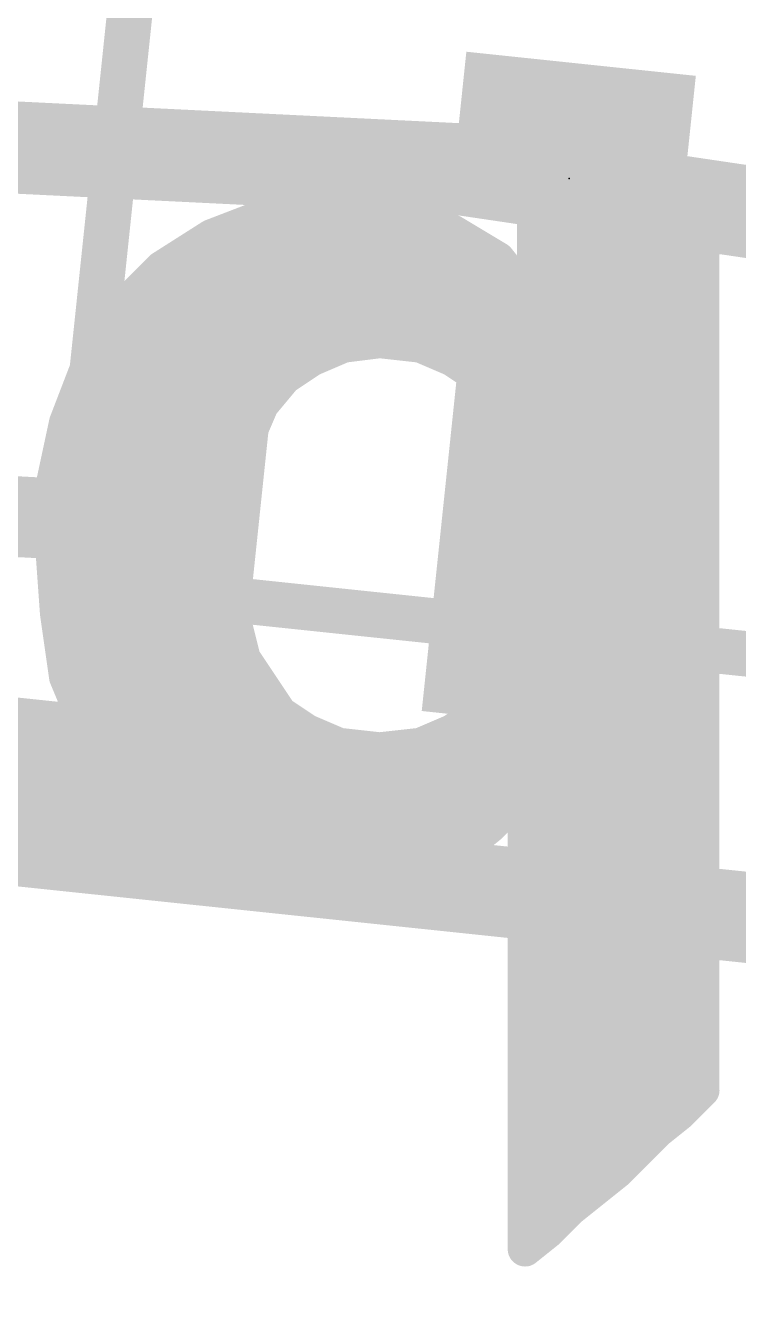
# Model space of a CAD drawing. Extents: x -10 to 92, y -62 to 76.
# Drawn here: x 40.609 to 42.179, y 70.876 to 73.679 of the extents above; entities that cross this region are included whole.
import ezdxf

# ---------------------------------------------------------------- set-up
doc = ezdxf.new("R2010")
doc.units = 0
for name, color, linetype in [('1', 12, 'CONTINUOUS'), ('16', 132, 'CONTINUOUS'), ('20', 53, 'CONTINUOUS'), ('21', 41, 'CONTINUOUS'), ('22', 40, 'CONTINUOUS'), ('23', 53, 'CONTINUOUS'), ('51', 53, 'CONTINUOUS')]:
    doc.layers.add(name, color=color, linetype=linetype)

# ---------------------------------------------------------------- blocks, each defined once
blk = doc.blocks.new('RECT')
blk.add_solid([(-0.5, -0.5), (0.5, -0.5), (-0.5, 0.5), (0.5, 0.5)])

msp = doc.modelspace()

# ---------------------------------------------------------------- linework, layer by layer
at = {"layer": '1'}
for points, const_width in [([(38.1, 76.2, 2.4142), (76.2, 38.1)], 0.2032), ([(76.2, 38.1, 0.4142), (38.1, 76.2)], 0.2032), ([(38.1, 73.533, 2.4142), (73.533, 38.1)], 0.2032), ([(73.533, 38.1, 0.4142), (38.1, 73.533)], 0.2032), ([(40.9191, 72.5364, 1), (40.9237, 72.6252)], 0.0889)]:
    msp.add_lwpolyline(points, format="xyb", dxfattribs=dict(at, const_width=const_width))
at = {"layer": '1', "const_width": 0.1778}
msp.add_lwpolyline([(38.8949, 72.6855), (40.9214, 72.5808)], dxfattribs=at)
at = {"layer": '16', "const_width": 0.2032}
msp.add_lwpolyline([(0, 38.1, 2.4142), (38.1, 76.2)], format="xyb", dxfattribs=at)
at = {"layer": '20', "const_width": 0.2032}
msp.add_lwpolyline([(62.3824, 67.4624, 0.359), (13.8176, 67.4624)], format="xyb", dxfattribs=at)
at = {"layer": '21'}
for points, const_width in [([(38.1, 0, 1), (38.1, 76.2, 1), (38.1, 0)], 0.2032), ([(41.2015, 72.0717, 1), (41.1383, 72.0784)], 0.0635), ([(41.1666, 72.0435, 1), (41.1732, 72.1066)], 0.0635), ([(41.191, 71.9723, 1), (41.1279, 71.9789)], 0.0635), ([(41.1561, 71.944, 1), (41.1628, 72.0072)], 0.0635), ([(41.1279, 71.9789, 1), (41.191, 71.9723)], 0.0635), ([(41.1457, 71.8446, 1), (41.1523, 71.9077)], 0.0635), ([(41.1174, 71.8794, 1), (41.1806, 71.8728)], 0.0635), ([(38.1, 5.334, 1), (38.1, 70.866, 1), (38.1, 5.334)], 0.2032)]:
    msp.add_lwpolyline(points, format="xyb", dxfattribs=dict(at, const_width=const_width))
for points, const_width in [([(40.1754, 72.1796), (41.1699, 72.075)], 0.127), ([(40.2644, 72.0697), (41.1594, 71.9756)], 0.127), ([(41.1699, 72.075), (41.1594, 71.9756)], 0.127), ([(41.149, 71.8761), (40.1545, 71.9807)], 0.127), ([(40.1492, 71.9309), (43.1328, 71.6173)], 0.2), ([(41.1594, 71.9756), (41.149, 71.8761)], 0.127)]:
    msp.add_lwpolyline(points, dxfattribs=dict(at, const_width=const_width))
at = {"layer": '22', "const_width": 0.0762}
for points in [[(41.149, 73.265), (41.019, 73.215)], [(41.309, 73.285), (41.149, 73.265)], [(41.489, 73.255), (41.309, 73.285)], [(41.549, 73.225), (41.489, 73.255)], [(41.779, 73.235), (41.729, 73.245)], [(41.729, 73.245), (41.729, 73.065)], [(41.819, 73.225), (41.779, 73.235)], [(41.019, 73.215), (40.909, 73.145)], [(41.0533, 73.2282), (41.5426, 73.2282)], [(41.649, 73.165), (41.549, 73.225)], [(41.729, 73.2282), (41.8062, 73.2282)], [(41.919, 73.205), (41.819, 73.225)], [(41.959, 73.205), (41.919, 73.205)], [(42.009, 73.195), (41.959, 73.205)], [(42.049, 73.185), (42.009, 73.195)], [(42.099, 73.175), (42.049, 73.185)], [(40.92, 73.152), (41.6594, 73.152)], [(41.729, 73.065), (41.649, 73.165)], [(41.729, 73.152), (42.099, 73.152)], [(42.099, 71.335), (42.099, 73.175)], [(40.909, 73.145), (40.819, 73.055)], [(40.8398, 73.0758), (41.7204, 73.0758)], [(41.729, 73.0758), (42.099, 73.0758)], [(40.819, 73.055), (40.749, 72.935)], [(40.7867, 72.9996), (42.099, 72.9996)], [(41.309, 72.975), (41.389, 72.985)], [(41.389, 72.985), (41.479, 72.975)], [(41.239, 72.945), (41.309, 72.975)], [(41.479, 72.975), (41.549, 72.945)], [(40.749, 72.935), (40.699, 72.805)], [(41.179, 72.905), (41.239, 72.945)], [(41.549, 72.945), (41.609, 72.905)], [(40.7445, 72.9234), (41.2066, 72.9234)], [(41.129, 72.845), (41.179, 72.905)], [(41.5814, 72.9234), (42.099, 72.9234)], [(41.609, 72.905), (41.659, 72.845)], [(40.7152, 72.8472), (41.1308, 72.8472)], [(41.099, 72.775), (41.129, 72.845)], [(41.6572, 72.8472), (42.099, 72.8472)], [(41.659, 72.845), (41.689, 72.775)], [(40.699, 72.805), (40.669, 72.665)], [(40.6917, 72.771), (41.0975, 72.771)], [(41.069, 72.695), (41.099, 72.775)], [(41.689, 72.775), (41.729, 72.615)], [(41.69, 72.771), (42.099, 72.771)], [(40.6754, 72.6948), (41.069, 72.6948)], [(41.049, 72.535), (41.069, 72.695)], [(41.7091, 72.6948), (42.099, 72.6948)], [(40.669, 72.665), (40.669, 72.525)], [(40.669, 72.6186), (41.0595, 72.6186)], [(41.7281, 72.6186), (42.099, 72.6186)], [(41.729, 72.615), (41.729, 72.445)], [(40.669, 72.5424), (41.0499, 72.5424)], [(41.049, 72.535), (40.669, 72.525)], [(40.669, 72.525), (41.049, 72.535)], [(41.059, 72.445), (41.049, 72.535)], [(41.729, 72.5424), (42.099, 72.5424)], [(40.669, 72.525), (40.679, 72.385)], [(40.6732, 72.4662), (41.0566, 72.4662)], [(41.729, 72.4662), (42.099, 72.4662)], [(41.069, 72.365), (41.059, 72.445)], [(41.729, 72.445), (41.689, 72.285)], [(40.6786, 72.39), (41.0659, 72.39)], [(40.679, 72.385), (40.699, 72.245)], [(41.7153, 72.39), (42.099, 72.39)], [(41.089, 72.285), (41.069, 72.365)], [(40.6892, 72.3138), (41.0818, 72.3138)], [(41.6962, 72.3138), (42.099, 72.3138)], [(40.749, 72.125), (41.089, 72.285)], [(41.089, 72.285), (40.749, 72.125)], [(41.169, 72.165), (41.089, 72.285)], [(41.689, 72.285), (41.609, 72.165)], [(40.699, 72.245), (40.749, 72.125)], [(40.7021, 72.2376), (40.9883, 72.2376)], [(40.9883, 72.2376), (41.1206, 72.2376)], [(41.6574, 72.2376), (42.099, 72.2376)], [(40.7338, 72.1614), (40.8264, 72.1614)], [(40.8264, 72.1614), (41.1744, 72.1614)], [(41.229, 72.125), (41.169, 72.165)], [(41.609, 72.165), (41.549, 72.125)], [(41.6036, 72.1614), (42.099, 72.1614)], [(40.749, 72.125), (40.819, 72.015)], [(41.299, 72.095), (41.229, 72.125)], [(41.549, 72.125), (41.479, 72.095)], [(41.389, 72.085), (41.299, 72.095)], [(41.479, 72.095), (41.389, 72.085)], [(40.7743, 72.0852), (41.3872, 72.0852)], [(41.3908, 72.0852), (42.099, 72.0852)], [(40.819, 72.015), (40.909, 71.925)], [(40.825, 72.009), (42.099, 72.009)], [(41.669, 71.955), (41.709, 72.005)], [(41.709, 72.005), (41.709, 70.985)], [(41.629, 71.915), (41.669, 71.955)], [(40.9012, 71.9328), (41.6468, 71.9328)], [(40.909, 71.925), (41.009, 71.855)], [(41.709, 71.9328), (42.099, 71.9328)], [(41.579, 71.875), (41.629, 71.915)], [(41.529, 71.845), (41.579, 71.875)], [(41.0067, 71.8566), (41.5483, 71.8566)], [(41.009, 71.855), (41.139, 71.805)], [(41.409, 71.805), (41.529, 71.845)], [(41.709, 71.8566), (42.099, 71.8566)], [(41.139, 71.805), (41.289, 71.795)], [(41.289, 71.795), (41.349, 71.795)], [(41.349, 71.795), (41.409, 71.805)], [(41.709, 71.7804), (42.099, 71.7804)], [(41.709, 71.7042), (42.099, 71.7042)], [(41.709, 71.628), (42.099, 71.628)], [(41.709, 71.5518), (42.099, 71.5518)], [(41.709, 71.4756), (42.099, 71.4756)], [(41.709, 71.3994), (42.099, 71.3994)], [(42.049, 71.285), (42.099, 71.335)], [(41.709, 71.3232), (42.0872, 71.3232)], [(41.999, 71.245), (42.049, 71.285)], [(41.709, 71.247), (42.0015, 71.247)], [(41.909, 71.155), (41.999, 71.245)], [(41.709, 71.1708), (41.9248, 71.1708)], [(41.809, 71.075), (41.909, 71.155)], [(41.709, 71.0946), (41.8335, 71.0946)], [(41.759, 71.025), (41.809, 71.075)], [(41.709, 70.985), (41.759, 71.025)], [(41.709, 71.0184), (41.7508, 71.0184)]]:
    msp.add_lwpolyline(points, dxfattribs=at)
at = {"layer": '22', "const_width": 0.0381}
for points in [[(41.1466, 73.2839, 1), (41.1514, 73.2461)], [(41.1558, 73.2472, 1), (41.1422, 73.2828)], [(41.3121, 73.3038, 1), (41.3059, 73.2662)], [(41.3114, 73.2661, 1), (41.3066, 73.3039)], [(41.4975, 73.272, 1), (41.4805, 73.238)], [(41.4859, 73.2362, 1), (41.4921, 73.2738)], [(41.748, 73.245, 1), (41.7099, 73.245)], [(41.7327, 73.2637, 1), (41.7253, 73.2263)], [(41.7836, 73.2535, 1), (41.7744, 73.2165)], [(41.0122, 73.2328, 1), (41.0258, 73.1972)], [(41.0292, 73.1989, 1), (41.0088, 73.2311)], [(41.0533, 73.2472, 1), (41.0533, 73.2092)], [(41.5588, 73.2413, 1), (41.5392, 73.2087)], [(41.5405, 73.208, 1), (41.5575, 73.242)], [(41.5426, 73.2092, 1), (41.5426, 73.2472)], [(41.729, 73.2472, 1), (41.729, 73.2092)], [(41.7753, 73.2163, 1), (41.7827, 73.2537)], [(41.8227, 73.2437, 1), (41.8153, 73.2063)], [(41.8062, 73.2092, 1), (41.8062, 73.2472)], [(41.8144, 73.2065, 1), (41.8236, 73.2435)], [(41.919, 73.224, 1), (41.919, 73.186)], [(41.9153, 73.1863, 1), (41.9227, 73.2237)], [(41.9627, 73.2237, 1), (41.9553, 73.1863)], [(41.959, 73.186, 1), (41.959, 73.224)], [(42.0136, 73.2135, 1), (42.0044, 73.1765)], [(42.0053, 73.1763, 1), (42.0127, 73.2137)], [(42.0527, 73.2037, 1), (42.0453, 73.1663)], [(42.0444, 73.1665, 1), (42.0536, 73.2035)], [(40.92, 73.171, 1), (40.92, 73.133)], [(41.6639, 73.1769, 1), (41.6341, 73.1531)], [(41.6392, 73.1487, 1), (41.6588, 73.1813)], [(41.6594, 73.133, 1), (41.6594, 73.171)], [(41.729, 73.171, 1), (41.729, 73.133)], [(42.1181, 73.175, 1), (42.08, 73.175)], [(42.0953, 73.1563, 1), (42.1027, 73.1937)], [(42.099, 73.133, 1), (42.099, 73.171)], [(40.8988, 73.1611, 1), (40.9192, 73.1289)], [(40.9225, 73.1315, 1), (40.8955, 73.1585)], [(40.8398, 73.0948, 1), (40.8398, 73.0568)], [(41.729, 73.0948, 1), (41.729, 73.0568)], [(41.7204, 73.0568, 1), (41.7204, 73.0948)], [(42.099, 73.0568, 1), (42.099, 73.0948)], [(40.8055, 73.0685, 1), (40.8325, 73.0415)], [(40.8355, 73.0454, 1), (40.8025, 73.0646)], [(41.7099, 73.065, 1), (41.748, 73.065)], [(41.7141, 73.0531, 1), (41.7439, 73.0769)], [(40.7867, 73.0186, 1), (40.7867, 72.9806)], [(41.3911, 73.0039, 1), (41.3869, 72.9661)], [(41.3914, 72.9661, 1), (41.3866, 73.0039)], [(42.099, 72.9806, 1), (42.099, 73.0186)], [(41.3066, 72.9939, 1), (41.3114, 72.9561)], [(41.3165, 72.9575, 1), (41.3015, 72.9925)], [(41.4865, 72.9925, 1), (41.4715, 72.9575)], [(41.4769, 72.9561, 1), (41.4811, 72.9939)], [(40.7668, 72.9282, 1), (40.7312, 72.9418)], [(41.2315, 72.9625, 1), (41.2465, 72.9275)], [(41.2496, 72.9291, 1), (41.2284, 72.9609)], [(41.5596, 72.9609, 1), (41.5384, 72.9291)], [(41.5415, 72.9275, 1), (41.5565, 72.9625)], [(40.7445, 72.9424, 1), (40.7445, 72.9044)], [(40.7325, 72.9446, 1), (40.7655, 72.9254)], [(41.1684, 72.9209, 1), (41.1896, 72.8891)], [(41.1936, 72.8928, 1), (41.1644, 72.9172)], [(41.2066, 72.9044, 1), (41.2066, 72.9424)], [(41.5814, 72.9424, 1), (41.5814, 72.9044)], [(41.6236, 72.9172, 1), (41.5944, 72.8928)], [(41.5984, 72.8891, 1), (41.6196, 72.9209)], [(42.099, 72.9044, 1), (42.099, 72.9424)], [(40.7152, 72.8662, 1), (40.7152, 72.8282)], [(41.1465, 72.8375, 1), (41.1115, 72.8525)], [(41.1308, 72.8282, 1), (41.1308, 72.8662)], [(41.6572, 72.8662, 1), (41.6572, 72.8282)], [(41.6765, 72.8525, 1), (41.6415, 72.8375)], [(42.099, 72.8282, 1), (42.099, 72.8662)], [(41.1144, 72.8572, 1), (41.1436, 72.8328)], [(41.6444, 72.8328, 1), (41.6736, 72.8572)], [(40.6812, 72.8118, 1), (40.7168, 72.7982)], [(40.7176, 72.801, 1), (40.6804, 72.809)], [(40.6917, 72.79, 1), (40.6917, 72.752)], [(41.0815, 72.7825, 1), (41.1165, 72.7675)], [(41.1168, 72.7683, 1), (41.0812, 72.7817)], [(41.0975, 72.752, 1), (41.0975, 72.79)], [(41.7075, 72.7796, 1), (41.6705, 72.7704)], [(41.69, 72.79, 1), (41.69, 72.752)], [(41.6715, 72.7675, 1), (41.7065, 72.7825)], [(42.099, 72.752, 1), (42.099, 72.79)], [(40.6754, 72.7138, 1), (40.6754, 72.6758)], [(41.0512, 72.7017, 1), (41.0868, 72.6883)], [(41.0879, 72.6926, 1), (41.0501, 72.6974)], [(41.069, 72.6758, 1), (41.069, 72.7138)], [(41.7091, 72.7138, 1), (41.7091, 72.6758)], [(42.099, 72.6758, 1), (42.099, 72.7138)], [(40.6881, 72.665, 1), (40.65, 72.665)], [(40.6504, 72.669, 1), (40.6876, 72.661)], [(40.669, 72.6376, 1), (40.669, 72.5996)], [(41.0595, 72.5996, 1), (41.0595, 72.6376)], [(41.7281, 72.6376, 1), (41.7281, 72.5996)], [(42.099, 72.5996, 1), (42.099, 72.6376)], [(41.748, 72.615, 1), (41.7099, 72.615)], [(41.7105, 72.6104, 1), (41.7475, 72.6196)], [(40.669, 72.5614, 1), (40.669, 72.5234)], [(41.0679, 72.5371, 1), (41.0301, 72.5329)], [(41.0495, 72.516, 1), (41.0485, 72.554)], [(41.0495, 72.516, 1), (41.0485, 72.554)], [(41.0499, 72.5234, 1), (41.0499, 72.5614)], [(41.729, 72.5614, 1), (41.729, 72.5234)], [(42.099, 72.5234, 1), (42.099, 72.5614)], [(40.6685, 72.544, 1), (40.6695, 72.506)], [(40.688, 72.5264, 1), (40.65, 72.5236)], [(40.6685, 72.544, 1), (40.6695, 72.506)], [(41.0301, 72.5374, 1), (41.0679, 72.5326)], [(40.65, 72.525, 1), (40.6881, 72.525)], [(40.6732, 72.4852, 1), (40.6732, 72.4472)], [(41.0566, 72.4472, 1), (41.0566, 72.4852)], [(41.729, 72.4852, 1), (41.729, 72.4472)], [(42.099, 72.4472, 1), (42.099, 72.4852)], [(41.0779, 72.4474, 1), (41.0401, 72.4426)], [(41.0401, 72.4429, 1), (41.0779, 72.4471)], [(41.7099, 72.445, 1), (41.748, 72.445)], [(41.7475, 72.4404, 1), (41.7105, 72.4496)], [(40.6786, 72.409, 1), (40.6786, 72.371)], [(40.6979, 72.3877, 1), (40.6601, 72.3823)], [(40.66, 72.3836, 1), (40.698, 72.3864)], [(41.0659, 72.371, 1), (41.0659, 72.409)], [(41.7153, 72.409, 1), (41.7153, 72.371)], [(42.099, 72.371, 1), (42.099, 72.409)], [(41.0875, 72.3696, 1), (41.0505, 72.3604)], [(41.0501, 72.3626, 1), (41.0879, 72.3674)], [(40.6892, 72.3328, 1), (40.6892, 72.2948)], [(41.0818, 72.2948, 1), (41.0818, 72.3328)], [(41.6962, 72.3328, 1), (41.6962, 72.2948)], [(42.099, 72.2948, 1), (42.099, 72.3328)], [(41.1049, 72.2956, 1), (41.0731, 72.2744)], [(41.0971, 72.2678, 1), (41.0809, 72.3022)], [(41.0971, 72.2678, 1), (41.0809, 72.3022)], [(41.7049, 72.2744, 1), (41.6731, 72.2956)], [(41.0705, 72.2804, 1), (41.1075, 72.2896)], [(41.6705, 72.2896, 1), (41.7075, 72.2804)], [(40.7166, 72.2523, 1), (40.6814, 72.2377)], [(40.6801, 72.2423, 1), (40.7179, 72.2477)], [(40.7021, 72.2566, 1), (40.7021, 72.2186)], [(40.9883, 72.2566, 1), (40.9883, 72.2186)], [(40.9883, 72.2186, 1), (40.9883, 72.2566)], [(41.1206, 72.2186, 1), (41.1206, 72.2566)], [(41.6574, 72.2566, 1), (41.6574, 72.2186)], [(42.099, 72.2186, 1), (42.099, 72.2566)], [(40.7338, 72.1804, 1), (40.7338, 72.1424)], [(40.8264, 72.1804, 1), (40.8264, 72.1424)], [(40.8264, 72.1424, 1), (40.8264, 72.1804)], [(41.1796, 72.1809, 1), (41.1584, 72.1491)], [(41.1531, 72.1544, 1), (41.1849, 72.1756)], [(41.1744, 72.1424, 1), (41.1744, 72.1804)], [(41.6036, 72.1804, 1), (41.6036, 72.1424)], [(41.5931, 72.1756, 1), (41.6249, 72.1544)], [(41.6196, 72.1491, 1), (41.5984, 72.1809)], [(42.099, 72.1424, 1), (42.099, 72.1804)], [(40.7651, 72.1352, 1), (40.7329, 72.1148)], [(40.7409, 72.1422, 1), (40.7571, 72.1078)], [(40.7409, 72.1422, 1), (40.7571, 72.1078)], [(41.2365, 72.1425, 1), (41.2215, 72.1075)], [(41.2184, 72.1091, 1), (41.2396, 72.1409)], [(41.5384, 72.1409, 1), (41.5596, 72.1091)], [(41.5565, 72.1075, 1), (41.5415, 72.1425)], [(40.7314, 72.1177, 1), (40.7666, 72.1323)], [(41.3011, 72.1139, 1), (41.2969, 72.0761)], [(41.2915, 72.0775, 1), (41.3065, 72.1125)], [(41.4715, 72.1125, 1), (41.4865, 72.0775)], [(41.4811, 72.0761, 1), (41.4769, 72.1139)], [(40.7743, 72.1042, 1), (40.7743, 72.0662)], [(41.3869, 72.1039, 1), (41.3911, 72.0661)], [(41.3908, 72.1042, 1), (41.3908, 72.0662)], [(41.3869, 72.0661, 1), (41.3911, 72.1039)], [(41.3872, 72.0662, 1), (41.3872, 72.1042)], [(42.099, 72.0662, 1), (42.099, 72.1042)], [(40.8325, 72.0285, 1), (40.8055, 72.0015)], [(40.8029, 72.0048, 1), (40.8351, 72.0252)], [(40.825, 72.028, 1), (40.825, 71.99)], [(41.7281, 72.005, 1), (41.69, 72.005)], [(41.7239, 71.9931, 1), (41.6941, 72.0169)], [(42.099, 71.99, 1), (42.099, 72.028)], [(41.6541, 71.9669, 1), (41.6839, 71.9431)], [(41.6825, 71.9415, 1), (41.6555, 71.9685)], [(40.9012, 71.9518, 1), (40.9012, 71.9138)], [(40.9199, 71.9406, 1), (40.8981, 71.9094)], [(40.8955, 71.9115, 1), (40.9225, 71.9385)], [(41.6468, 71.9138, 1), (41.6468, 71.9518)], [(41.709, 71.9518, 1), (41.709, 71.9138)], [(42.099, 71.9138, 1), (42.099, 71.9518)], [(41.6155, 71.9285, 1), (41.6425, 71.9015)], [(41.6409, 71.9001, 1), (41.6171, 71.9299)], [(41.5671, 71.8899, 1), (41.5909, 71.8601)], [(41.5888, 71.8587, 1), (41.5692, 71.8913)], [(41.0067, 71.8756, 1), (41.0067, 71.8376)], [(41.0158, 71.8728, 1), (41.0022, 71.8372)], [(40.9981, 71.8394, 1), (41.0199, 71.8706)], [(41.5192, 71.8613, 1), (41.5388, 71.8287)], [(41.535, 71.8269, 1), (41.523, 71.8631)], [(41.5483, 71.8376, 1), (41.5483, 71.8756)], [(41.709, 71.8756, 1), (41.709, 71.8376)], [(42.099, 71.8376, 1), (42.099, 71.8756)], [(41.1403, 71.824, 1), (41.1377, 71.786)], [(41.1322, 71.7872, 1), (41.1458, 71.8228)], [(41.289, 71.814, 1), (41.289, 71.776)], [(41.2877, 71.776, 1), (41.2903, 71.814)], [(41.3459, 71.8138, 1), (41.3521, 71.7762)], [(41.349, 71.776, 1), (41.349, 71.814)], [(41.403, 71.8231, 1), (41.415, 71.7869)], [(41.4121, 71.7862, 1), (41.4059, 71.8238)], [(41.709, 71.7994, 1), (41.709, 71.7614)], [(42.099, 71.7614, 1), (42.099, 71.7994)], [(41.709, 71.7232, 1), (41.709, 71.6852)], [(42.099, 71.6852, 1), (42.099, 71.7232)], [(41.709, 71.647, 1), (41.709, 71.609)], [(42.099, 71.609, 1), (42.099, 71.647)], [(41.709, 71.5708, 1), (41.709, 71.5328)], [(42.099, 71.5328, 1), (42.099, 71.5708)], [(41.709, 71.4946, 1), (41.709, 71.4566)], [(42.099, 71.4566, 1), (42.099, 71.4946)], [(41.709, 71.4184, 1), (41.709, 71.3804)], [(42.099, 71.3804, 1), (42.099, 71.4184)], [(42.1125, 71.3215, 1), (42.0855, 71.3485)], [(41.709, 71.3422, 1), (41.709, 71.3042)], [(42.08, 71.335, 1), (42.1181, 71.335)], [(42.0872, 71.3042, 1), (42.0872, 71.3422)], [(42.0355, 71.2985, 1), (42.0625, 71.2715)], [(42.0609, 71.2701, 1), (42.0371, 71.2999)], [(41.709, 71.266, 1), (41.709, 71.228)], [(42.0125, 71.2315, 1), (41.9855, 71.2585)], [(42.0015, 71.228, 1), (42.0015, 71.266)], [(41.9871, 71.2599, 1), (42.0109, 71.2301)], [(41.709, 71.1898, 1), (41.709, 71.1518)], [(41.9248, 71.1518, 1), (41.9248, 71.1898)], [(41.8955, 71.1685, 1), (41.9225, 71.1415)], [(41.9209, 71.1401, 1), (41.8971, 71.1699)], [(41.709, 71.1136, 1), (41.709, 71.0756)], [(41.8335, 71.0756, 1), (41.8335, 71.1136)], [(41.7971, 71.0899, 1), (41.8209, 71.0601)], [(41.8225, 71.0615, 1), (41.7955, 71.0885)], [(41.7709, 71.0101, 1), (41.7471, 71.0399)], [(41.709, 71.0374, 1), (41.709, 70.9994)], [(41.7455, 71.0385, 1), (41.7725, 71.0115)], [(41.7508, 70.9994, 1), (41.7508, 71.0374)], [(41.6971, 70.9999, 1), (41.7209, 70.9701)], [(41.69, 70.985, 1), (41.7281, 70.985)]]:
    msp.add_lwpolyline(points, format="xyb", dxfattribs=at)
at = {"layer": '23'}
msp.add_point((41.8059, 73.3425), dxfattribs=at)
at = {"layer": '51', "const_width": 0.1}
for points in [[(40.7068, 72.4525), (40.9159, 74.4416)], [(40.814, 72.9943), (40.7618, 72.497)], [(41.1124, 72.9629), (40.814, 72.9943)], [(41.0601, 72.4656), (41.1124, 72.9629)], [(41.6096, 72.9106), (41.5574, 72.4134)], [(41.908, 72.8793), (41.6096, 72.9106)], [(41.8557, 72.382), (41.908, 72.8793)], [(40.7618, 72.497), (41.0601, 72.4656)], [(42.6959, 72.2434), (40.7068, 72.4525)], [(41.5574, 72.4134), (41.8557, 72.382)]]:
    msp.add_lwpolyline(points, dxfattribs=at)
at = {"layer": '51', "const_width": 0.05}
for points in [[(40.8166, 73.0191, 1), (40.8114, 72.9694)], [(40.8389, 72.9917, 1), (40.7892, 72.9969)], [(41.1372, 72.9603, 1), (41.0875, 72.9655)], [(41.1098, 72.938, 1), (41.115, 72.9878)], [(41.6123, 72.9355, 1), (41.607, 72.8858)], [(41.6345, 72.908, 1), (41.5848, 72.9133)], [(41.9329, 72.8767, 1), (41.8831, 72.8819)], [(41.9054, 72.8544, 1), (41.9106, 72.9041)], [(40.7644, 72.5219, 1), (40.7591, 72.4721)], [(40.7369, 72.4996, 1), (40.7866, 72.4944)], [(40.7094, 72.4774, 1), (40.7042, 72.4276)], [(41.0353, 72.4683, 1), (41.085, 72.463)], [(41.0575, 72.4408, 1), (41.0627, 72.4905)], [(40.6819, 72.4551, 1), (40.7317, 72.4499)], [(41.56, 72.4382, 1), (41.5548, 72.3885)], [(41.5325, 72.416, 1), (41.5822, 72.4108)], [(41.8309, 72.3846, 1), (41.8806, 72.3794)], [(41.8531, 72.3572, 1), (41.8583, 72.4069)]]:
    msp.add_lwpolyline(points, format="xyb", dxfattribs=at)

# ---------------------------------------------------------------- block references
at = {"layer": '1', "xscale": 0.7, "yscale": 0.4, "rotation": 264}
for p in [(40.9214, 72.5808), (41.717, 72.4972)]:
    msp.add_blockref('RECT', p, dxfattribs=at)
at = {"layer": '51', "xscale": 0.508, "yscale": 0.254, "rotation": 174}
msp.add_blockref('RECT', (41.8191, 73.4688), dxfattribs=at)

doc.saveas('drawing.dxf')
